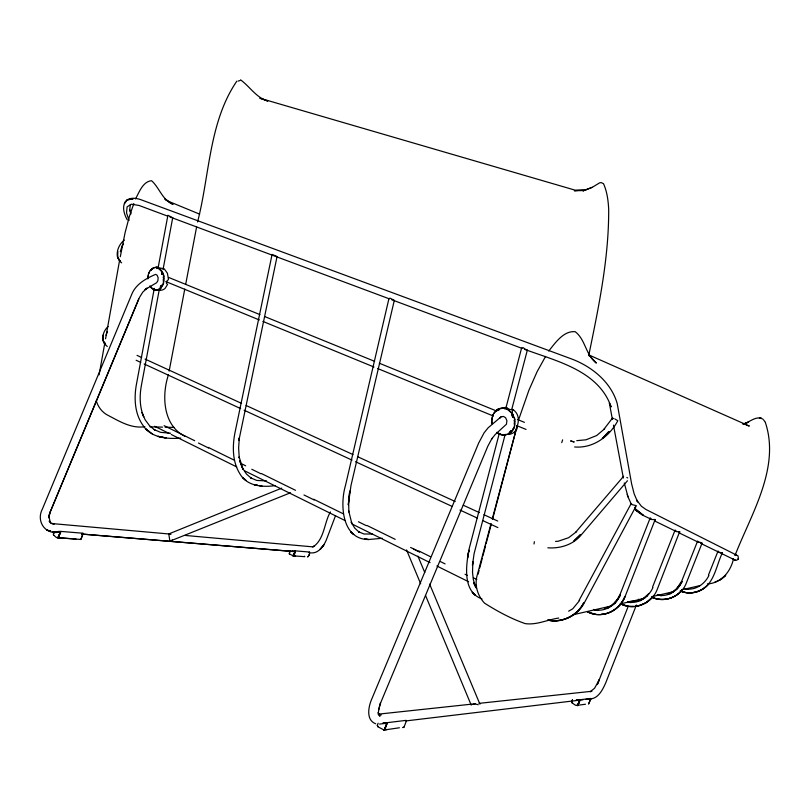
<?xml version="1.0" encoding="UTF-8"?>
<svg xmlns="http://www.w3.org/2000/svg" width="810" height="810" viewBox="0 0 810 810"><rect width="100%" height="100%" fill="white"/><g stroke="black" fill="none" stroke-linecap="round" stroke-linejoin="round"><path stroke-width="1.21" d="M169.837 540.614L168.774 534.073M378.665 709.732C383.484 693.228 377.419 710.694 378.513 714.886L378.25 712.425L379.941 716.273L378.655 714.329L381.247 714.957M148.048 277.607L148.169 274.985C149.091 270.165 153.465 266.338 158.456 267.351M103.234 335.877L102.931 340.109L104.47 343.653L107.244 346.518M561.745 442.635L562.636 439.83M406.438 720.839L406.124 720.353L383.221 723.168M734.508 560.085L736.573 560.297L738.487 558.789L737.971 555.812L645.894 509.45L641.419 506.25L636.67 500.053L637.632 501.967L634.179 493.918L631.648 484.005L617.23 403.674C611.256 382.34 592.14 366.798 572.073 359.134L140.424 199.533C135.31 197.822 128.294 197.073 124.861 202.247C122.138 208.079 124.305 214.518 127.221 219.824M103.316 334.824L102.931 340.109L105.442 344.695C100.45 339.137 103.174 331.057 108.094 326.511M130.835 214.073L129.732 209.638L130.288 204.839M534.033 543.976L534.357 541.688M58.705 532.21C44.985 534.863 36.065 520.972 42.333 509.166L131.595 294.688C135.564 284.249 146.033 278.458 155.692 274.337L157.16 275.268L158.132 277.678L157.889 280.705L156.644 282.71L145.02 289.656L147.066 288.097L142.793 292.116L139.512 297.412L50.149 512.102L48.975 516.689L50.372 522.45L49.157 521.113L51.222 523.098L54.179 524.08L52.073 523.513M99.103 374.868L104.895 342.519M105.563 338.783L119.576 260.385M154.295 288.38L136.303 385.003C133.954 398.56 134.733 413.768 142.955 425.321C150.873 437.947 167.376 439.202 180.772 438.099M157.98 268.555L167.903 215.288L171.669 217.171M159.286 289.585L141.406 385.378C139.482 395.786 139.583 406.924 143.704 416.826L142.368 413.535M163.012 269.679L172.763 217.434M161.038 285.495L160.157 290.223C156.441 290.82 151.905 289.94 150.123 286.254M168.429 374.848C161.565 395.493 162.901 425.493 184.994 436.337M169.138 371.122L184.771 289.079M185.723 284.097L196.617 226.921M197.559 221.95C209.689 175.405 208.828 122.148 236.814 81.162M120.295 256.76L125.115 232.531L129.337 216.624L133.802 203.553M276.767 256.375L272.089 254.401L235.042 432.368C232.298 446.148 232.247 461.649 239.952 473.901C246.939 486.273 262.805 487.478 275.37 485.575M277.06 256.527L238.869 440.498L239.325 437.856L238.626 447.991L239.264 458.095L239.142 456.85L243 469.304L239.679 460.708L242.473 468.099L246.483 474.063L251.667 478.578L250.786 477.89L256.729 480.421L266.581 480.938M49.521 513.631L48.64 517.742L50.149 512.102M588.708 355.651C598.57 307.476 608.928 258.653 608.685 209.263C608.219 200.485 607.115 191.778 603.511 183.688L601.202 182.604L599.663 182.827L592.292 187.302L583.18 190.836L592.292 187.302M348.867 512.052L348.644 501.572L349.748 491.012L348.29 504.853L350.963 485.615L394.308 300.358L390.045 298.151L388.911 298.718L345.516 485.332C339.744 504.762 341.891 539.531 368.601 539.521L382.29 538.275M499.274 433.451L469.334 548.016C466.013 564.519 461.983 591.918 482.041 598.944M505.956 407.855L521.569 348.128L523.078 347.632L526.642 350.092L527.401 349.92L511.636 409.85M505.197 434.312L474.093 553.676L472.463 565.147L472.848 561.644L472.524 572.528L473.374 579.828L475.652 586.946L473.718 582.592L476.543 588.475M511.586 414.315L512.862 409.485L510.037 409.617L506.25 407.724M478.113 574.128L479.085 570.463M479.712 568.053L482.294 558.242M482.892 555.903L485.514 546.021M486.081 543.763L491.316 524.019M492.601 519.129L517.063 426.242L492.257 518.967M518.582 419.843L528.92 390.207L537.101 371.699L545.596 356.39M490.951 523.847L477.242 575.09C474.225 585.002 477.576 595.735 484.542 603.167C497.33 611.246 510.938 618.688 525.275 623.629C536.716 625.239 547.58 619.64 558.718 618.05M148.25 275.613L147.825 278.913M120.295 251.697L122.158 245.724L123.566 244.053M154.062 288.978L156.097 290.122L161.625 290.152A11.35 7.999 87.9 0 0 165.23 288.188L167.599 284.371L166.425 283.429L166.587 281.343L168.5 279.511L167.407 273.243L164.167 268.778L156.229 267.33L159.955 268.869L159.904 269.831L162.921 272.889L162.415 273.962L163.579 275.279L164.136 278.134L163.296 279.248L163.458 283.844L162.314 284.411L160.947 288.147L160.046 287.925L161.139 285.97L160.37 286.618L160.846 287.398C157.97 291.499 164.035 284.857 163.549 283.014L164.136 279.997L163.164 277.071L163.924 276.291L163.468 274.418L160.967 269.872L158.568 268.738C158.932 265.437 150.812 268.94 152.432 268.383L150.215 270.722M377.855 726.742L377.379 725.193L377.855 726.742L384.203 730.104L386.967 722.652M83.228 533.598L80.727 539.46L57.844 537.729C56.184 538.559 52.701 533.527 53.369 534.772L53.723 535.329M289.879 550.911L289.251 553.858L293.311 555.893L295.397 551.063L292.126 551.114M493.928 413.151L498.444 408.999L494.991 411.662L492.996 414.71L491.67 420.937L492.055 423.691M330.379 511.93C324.061 522.896 324.486 539.156 313.197 546.801L314.503 546.041L312.457 546.79M335.542 515.636L326.227 540.199C323.575 546.203 318.624 553.412 311.232 552.926M106.039 335.198L107.335 331.827M289.909 550.901L289.403 553.969M377.318 725.365L378.149 723.198M404.028 727.086L402.762 727.603L403.977 727.198L406.448 720.819M604.392 608.685L610.78 605.961L616.552 600.848L617.939 598.59L614.648 602.812L616.552 600.848L620.075 594.418L650.227 517.853L651.544 519.544L655.179 519.504L625.117 596.443C619.944 611.013 601.789 619.235 587.776 611.925C601.85 619.285 619.518 610.861 624.915 596.545C620.855 605.88 611.995 614.122 601.415 614.243M597.335 684.612L627.932 607.065M636.417 604.969L605.596 683.174C602.569 689.837 598.185 698.858 589.731 698.959M637.794 601.476L638.715 599.137M652.576 587.027L675.125 529.993L676.583 531.684L679.701 531.593L657.305 589.194C652.242 603.207 634.716 610.983 621.199 604.098C631.982 609.404 645.378 605.91 652.83 596.697L646.096 602.741L637.753 606.143L635.536 606.214M708.456 575.049L718.065 551.013L718.905 552.268L722.378 552.896C715.959 565.906 714.42 584.709 699.162 591.097C693.137 593.447 686.242 593.608 680.268 590.966M597.729 683.61L599.309 679.61L594.56 688.257L590.227 691.74L591.908 691.264L478.973 703.363M697.623 541.029L681.767 580.952L676.897 588.536L679.742 584.921L678.335 587.088L673.009 591.695L667.308 594.094M50.007 512.467L138.672 299.062M380.427 703.333L487.812 446.239L492.085 438.291L491.508 439.192L495.143 434.585L506.452 424.207L506.898 420.643L505.582 417.697L503.496 416.451L501.076 416.806L488.187 427.751L484.076 432.854L478.73 442.918L371.668 699.263C368.428 706.765 365.776 720.1 375.708 723.786M734.994 555.528C750.931 514.411 780.597 467.886 765.308 422.324M135.503 198.946C139.209 192.264 142.823 181.521 151.561 180.711C159.438 187.677 162.294 200.019 173.036 204.434L165.179 199.25L168.156 201.174L199.635 214.144M547.58 620.065C561.765 623.609 577.196 616.015 584.061 603.308L636.306 505.653L632.327 504.691L631.172 503.587L579.059 600.443M124.517 203.644L127.2 199.878L132.941 198.845L127.2 199.878M149.364 272.261L148.767 273.78M627.801 601.941C638.24 604.402 648.81 596.99 652.921 587.574M708.912 575.444C704.751 584.344 694.524 591.33 684.582 588.455M548.735 351.034C555.245 342.984 563.558 330.541 575.191 331.705C585.519 339.43 585.691 355.185 596.342 363.072L588.546 354.618M603.814 429.381L612.461 418.132L613.858 418.608M579.606 600.463L572.751 608.796L568.61 611.196M627.466 480.755L580.173 536.149C572.123 545.039 559.558 548.714 547.833 547.803M575.728 532.17L623.589 476.29M499.76 418.325L501.076 416.806M399.421 727.775L383.565 730.083L384.75 729.537L387.139 723.117L384.598 729.658L387.048 723.117L382.755 723.148M124.335 240.114C117.541 245.258 113.785 256.912 121.642 262.835M59.464 537.324A3.007 0.699 17.7 0 0 61.216 537.83L61.843 537.931C51.182 540.766 67.331 529.467 57.064 531.684M649.053 593.426L643.454 598.347L637.288 600.959L629.998 601.435M738.487 558.789L737.707 559.467L738.112 559.123M604.685 428.763L596.687 435.537L586.025 439.8L576.76 440.66M707.413 583.919C721.224 583.19 730.519 571.799 733.485 559.001L732.503 558.616L735.156 560.135L701.116 543.581M576.639 531.583L568.63 537.708L558.08 541.283L555.559 541.384M719.189 580.466L725.73 575.394L721.376 579.261L714.784 582.228M295.579 556.014L292.967 555.852L295.356 551.154C289.636 562.656 299.052 548.259 293.503 551.509L81.668 534.043M309.076 552.329C311.06 551.124 308.823 556.824 307.517 556.915C307.952 557.705 311.334 550.962 308.893 552.612M669.931 593.983L677.292 588.88L682.141 581.458C678.021 590.682 667.369 597.831 657.183 594.844M640.092 600.817L647.686 595.674M607.237 608.573L615.094 603.278L620.47 594.803C616.238 604.908 604.523 612.785 593.517 609.444M589.903 699.02L590.996 698.777L588.546 704.072L590.824 698.443L576.437 700.194M679.853 532.109L678.405 532.494M654.399 520.486L655.199 520.06M721.69 553.25L722.378 552.896M743.317 424.278C749.361 422.253 756.55 415.064 763.04 419.226M172.51 540.037L170.788 540.827L290.527 492.763M744.37 423.893L748.622 422.061L742.891 424.055M634.665 507.425L635.688 506.989M281.708 488.147L168.551 534.033L170.991 534.215M238.13 81.071L239.922 80.555M82.914 533.253L81.233 539.014L80.514 539.48M473.101 704.406L475.004 703.91L478.234 704.74M504.701 434.676L501.117 434.707L496.783 432.348C502.23 437.511 512.102 434.747 514.148 427.356L515.049 423.812L514.087 420.4L514.876 419.418L512.335 413.282L506.584 408.746L504.559 408.777C503.01 406.812 499.547 408.584 497.684 409.465L503.182 408.007L507.667 409.151L512.963 414.497L513.125 416.644L514.471 418.203L515.12 421.615L514.198 422.982L514.603 426.171L513.915 428.298L512.598 428.996L512.791 429.664L510.128 433.127L509.176 432.915L510.918 430.748L508.417 434.17L502.828 435.071L505.146 434.626M573.47 614.668L611.56 605.921M620.166 603.946L644.74 598.306M652.111 596.616L672.999 591.816M681.605 589.842L700.032 585.61M572.062 702.958L571.678 702.422C570.797 701.359 575.363 706.067 576.771 705.439L578.796 705.105M579.444 699.769C581.61 701.288 574.047 707.748 578.978 705.095M383.474 730.053L386.998 729.516L386.39 729.476M506.898 407.602L504.022 408.017L505.966 407.794M57.844 537.729L60.507 531.724L58.452 537.243C61.53 528.728 61.226 533.162 56.872 531.704M580.061 704.953L585.478 704.234M379.556 724.079L384.558 723.482M405.82 720.93L583.119 699.749M585.63 699.445L589.376 699M378.594 714.126L475.217 703.769M586.096 189.702L574.341 190.745L583.534 190.532M372.296 534.033L363.943 533.992L358.466 531.714L359.468 532.484L354.689 528.059L351.196 522.116L351.834 523.432L348.644 510.695M700.782 543.378L701.561 543.328M504.235 434.737L501.41 434.514M633.309 606.295L628.874 606.437L621.199 604.098M157.748 290.213L155.965 290.233L158.649 289.737L159.783 288.745L156.31 290.223L153.951 289.767L149.81 286.041M574.614 446.968C593.062 448.548 609.525 436.55 617.817 420.694L615.023 419.043M549.899 620.5C563.446 622.303 577.591 615.144 583.696 602.863C577.327 615.58 562.049 623.173 548.137 619.994M170.626 433.259L160.471 432.307L154.194 429.583L154.973 430.211L149.475 425.645L145.091 419.691L141.932 412.432M144.919 426.708C131.311 428.753 119.698 421.443 108.175 415.429C102.283 412.563 98.132 407.055 96.268 400.849M149.971 426.829L162.587 427.133M165.119 427.194L173.947 427.407M583.403 190.401L574.928 190.107L259.848 98.212L267.776 101.037C256.152 97.696 249.723 86.397 240.54 79.836M735.105 554.941L736.3 554.982M60.335 531.36L82.984 533.233M292.967 555.852L304.843 556.672L304.499 556.176M57.652 537.658L75.948 539.035M81.587 534.033L293.503 551.509M295.245 550.861L309.521 552.045M50.848 523.462L170.434 534.104M185.429 535.461L312.721 546.851M364.49 539.004L368.601 539.521L364.956 539.035M759.385 417.849L761.42 418.183M257.479 485.261L254.219 484.704L257.61 485.342M576.771 705.439C580.041 704.042 580.932 698.402 576.082 700.184M685.027 588.516L688.551 589.326M657.629 594.915L661.233 595.765M627.679 601.891L630.98 602.68M595.704 614.415L587.776 611.925M594.388 609.657L597.719 610.507M295.154 555.943L293.19 555.275M570.635 440.944L574.209 441.976L570.918 441.025M651.837 597.132C662.155 602.053 675.013 598.732 682.192 589.953C675.084 598.782 662.124 602.245 651.837 597.132C664.888 603.683 681.645 596.211 686.445 582.704L702.128 543.004L697.795 541.627M501.076 434.413L499.76 433.765M746.192 425.027L749.321 426.04L588.607 354.831M167.559 216.088L139.097 205.477L131.321 204.191L127.099 206.844L126.522 212.898L129.084 220.421M169.928 216.979L389.256 298.819M391.625 299.7L522.035 348.371M524.404 349.252C556.348 361.179 598.347 370.393 611.135 406.873L609.333 402.975L612.319 418.962M168.652 277.435L259.939 314.614M264.617 316.528L374.635 361.331M379.313 363.234L496.348 410.903M517.418 419.489L524.434 422.344M165.777 281.546L259.352 319.96M262.865 321.398L373.987 367.021M377.5 368.459L493.31 415.996M516.699 425.604L526.054 429.442M137.052 355.387L141.649 357.504M145.091 359.083L241.582 403.4M246.169 405.506L352.998 454.572M357.595 456.688L455.23 501.522M463.269 505.217L479.348 512.608M483.945 514.715L497.725 521.043M136.131 360.258L140.727 362.384M144.17 363.974L240.641 408.594M244.083 410.194L352.026 460.12M355.479 461.71L451.94 506.331M459.979 510.047L477.201 518.015M482.952 520.678L497.877 527.583M651.199 519.301L642.117 514.887L636.852 511.181L634.544 508.336L643.373 515.362L634.574 508.285L636.852 511.181L634.888 508.417M654.601 520.952L676.158 531.441M679.56 533.091L698.848 542.477M164.076 425.665L194.673 440.711M208.271 447.393L234.333 460.222M241.127 463.563L245.663 465.791M261.519 473.597L295.518 490.313M313.642 499.233L343.106 513.722M366.9 525.427L395.229 539.359M419.023 551.063L430.353 556.642M440.549 561.654L445.085 563.881M473.404 577.813L476.806 579.484M413.687 549.129L419.337 551.904M198.48 443.04L208.686 448.062M251.799 469.284L260.871 473.749M303.973 494.961L314.189 499.993M358.425 521.762L366.363 525.67M410.609 547.449L419.681 551.914M465.051 574.249L467.319 575.363M154.669 426.293L168.986 433.38M171.244 434.494L236.753 466.935M244.66 470.843L345.192 520.617M351.965 523.969L430.08 562.646M436.884 566.018L468.605 581.732M474.275 584.537L476.543 585.65M292.278 551.094L292.856 551.387M626.839 477.475L627.71 477.961M164.967 199.098L167.589 200.819M152.493 434.018L145.648 428.804L149.485 431.892M588.718 354.577L591.553 357.007M512.862 409.485C519.655 414.112 519.149 421.696 516.577 427.903C518.218 429.027 514.694 431.436 513.702 432.53A13.497 11.502 80.4 0 1 508.437 434.474M763.638 419.995L765.045 421.848M631.172 503.587L631.506 504.124M624.287 482.952L627.942 496.773L631.476 504.549M417.909 556.136L424.754 572.457M429.634 584.111L479.945 704.214M406.549 549.919L420.653 583.757M425.513 595.431L471.217 705.135M129.732 209.638L130.906 213.07M627.264 494.353L627.942 496.773M613.474 425.118L623.366 478.032M492.996 414.71L491.873 418.395L491.893 423.549M612.461 418.132L612.471 419.418M502.048 408.463A13.497 11.502 80.4 0 1 505.724 407.43M156.674 268.555A11.35 7.999 87.9 0 1 157.879 267.867M117.632 251.424L117.531 256.942L120.295 261.559L117.531 256.942L117.632 251.424M467.775 556.156L467.522 558.13L468.97 550.162L467.775 556.156M496.722 410.093L495.852 411.328L496.722 410.093M54.159 532.038L53.359 534.236L54.179 532.018M579.626 700.124L577.712 705.125L579.697 700.134M572.387 699.921L571.607 701.916L572.417 699.911M323.808 544.978L320.132 549.332L323.808 544.978M608.816 431.608L602.387 438.392L608.816 431.608M708.912 583.605C702.219 591.867 690.201 595.401 680.349 590.966C690.262 595.239 702.118 591.816 708.912 583.605M580.537 534.58L574.057 540.807L580.537 534.58M152.746 268.738L151.197 269.801L152.746 268.738M499.395 409.516L497.127 410.619L499.395 409.516M60.213 532.271L52.67 531.654L60.234 532.271M261.822 486L259.716 485.666L261.822 486M165.898 437.896L158.071 436.367L165.898 437.896M50.655 531.107L46.666 530.044L50.655 531.107M245.754 480.198L242.514 477.444L245.754 480.198M353.636 534.408L350.598 531.694L353.636 534.408M475.065 595.036L472.321 592.383L475.065 595.036M512.71 417.19L512.042 415.054L512.71 417.19M162.071 274.418L161.595 272.676L162.071 274.418"/></g></svg>
